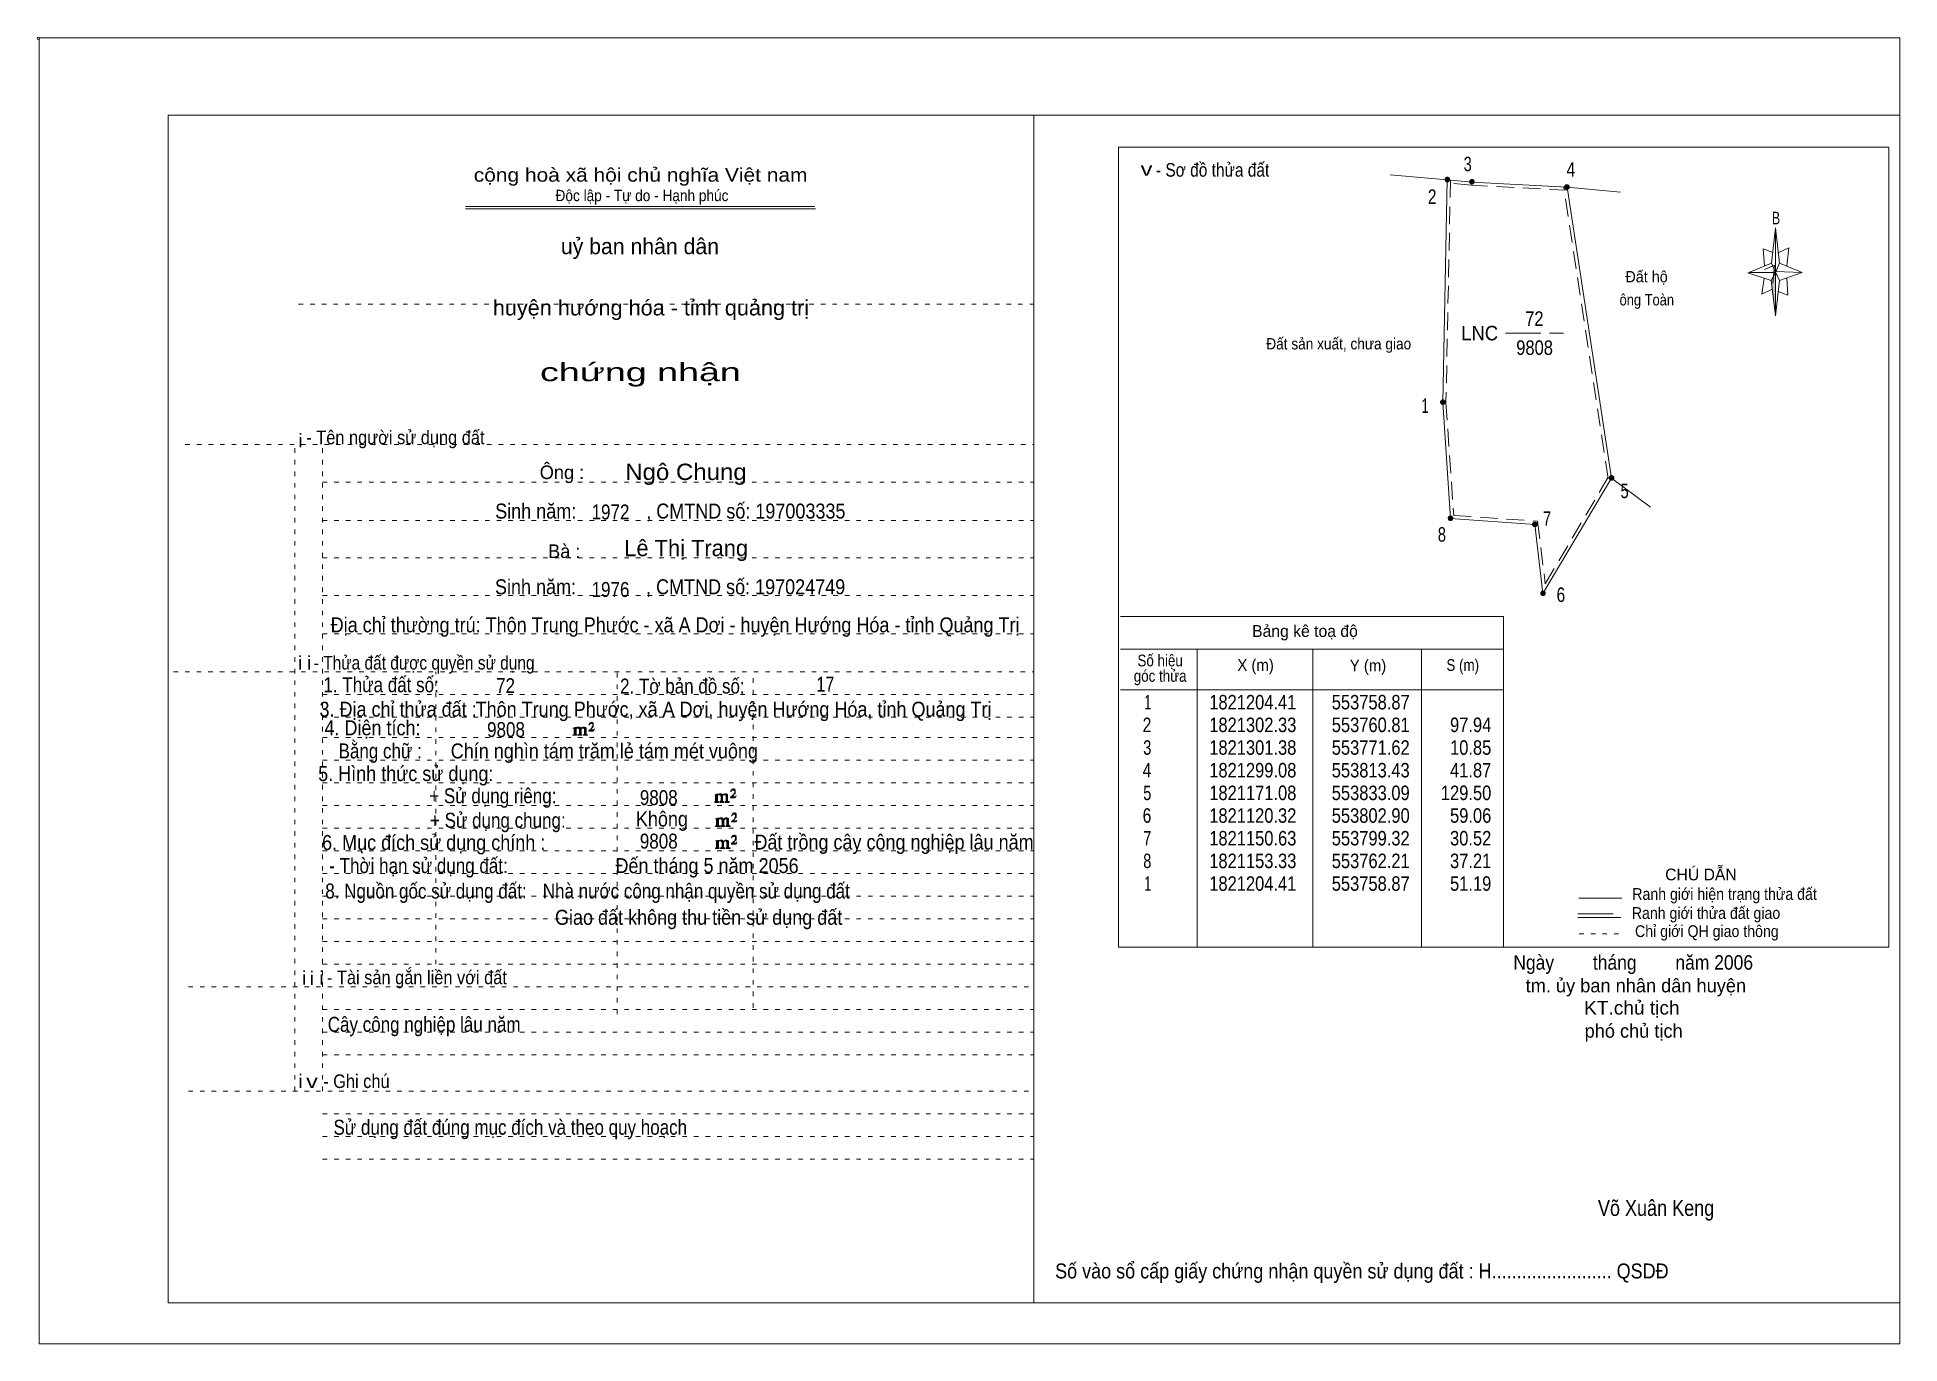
# Model space of a CAD drawing. Header units: centimetres. Extents: x -1.6 to 39.5, y -3.3 to 25.5.
import ezdxf
from ezdxf.enums import TextEntityAlignment as Align

# ---------------------------------------------------------------- set-up
doc = ezdxf.new("R2010")
doc.units = ezdxf.units.CM
doc.header["$LTSCALE"] = 0.13
for name, pattern in [('DOTTED', [1.5, 0.3, -1.2]), ('LONG_DASHED', [7.5, 6, -1.5]), ('MEDIUM_DASHED', [4.5, 3, -1.5])]:
    doc.linetypes.add(name, pattern=pattern)
for name, color, linetype, lineweight in [('1', 7, 'DOTTED', 13), ('10', 7, 'Continuous', 13), ('32', 7, 'LONG_DASHED', 13), ('33', 7, 'LONG_DASHED', 13), ('4', 7, 'Continuous', 13), ('5', 7, 'Continuous', 13), ('50', 7, 'Continuous', 13)]:
    doc.layers.add(name, color=color, linetype=linetype, lineweight=lineweight)
doc.layers.add('30', color=7, linetype='Continuous')

msp = doc.modelspace()

# ---------------------------------------------------------------- hatches: boundary and pattern name
at = {"layer": '32'}
for points in [[(29.58, 22.356, 1), (29.48, 22.356, 1)], [(30.122, 22.308, 1), (30.022, 22.308, 1)], [(32.218, 22.193, 1), (32.118, 22.193, 1)], [(29.482, 17.447, 1), (29.382, 17.447, 1)], [(33.203, 15.776, 1), (33.103, 15.776, 1)], [(29.65, 14.886, 1), (29.55, 14.886, 1)], [(31.51, 14.751, 1), (31.41, 14.751, 1)], [(31.69, 13.231, 1), (31.59, 13.231, 1)]]:
    msp.add_hatch(color=256, dxfattribs=at).paths.add_polyline_path(points)
at = {"layer": '5'}
msp.add_hatch(color=256, dxfattribs=at).paths.add_polyline_path([(36.77, 20.31), (36.77, 19.35), (36.67, 20.13)])
at = {"layer": '50'}
for points in [[(10.27, 10.13), (10.27, 10.12), (10.27, 10.11), (10.25, 10.11), (10.24, 10.11), (10.24, 10.1), (10.33, 10.1), (10.33, 10.11), (10.32, 10.11), (10.31, 10.11), (10.31, 10.12), (10.31, 10.13), (10.31, 10.24), (10.31, 10.25), (10.32, 10.26), (10.34, 10.26), (10.35, 10.26), (10.36, 10.26), (10.37, 10.25), (10.39, 10.22), (10.39, 10.13), (10.37, 10.12), (10.37, 10.11), (10.36, 10.11), (10.35, 10.11), (10.35, 10.1), (10.44, 10.1), (10.44, 10.11), (10.43, 10.11), (10.42, 10.11), (10.42, 10.12), (10.42, 10.13), (10.42, 10.24), (10.44, 10.26), (10.45, 10.26), (10.46, 10.26), (10.49, 10.26), (10.49, 10.25), (10.5, 10.24), (10.5, 10.22), (10.5, 10.13), (10.5, 10.12), (10.49, 10.11), (10.49, 10.11), (10.47, 10.11), (10.47, 10.1), (10.56, 10.1), (10.56, 10.11), (10.55, 10.11), (10.54, 10.11), (10.53, 10.12), (10.53, 10.13), (10.53, 10.2), (10.53, 10.25), (10.53, 10.26), (10.52, 10.27), (10.5, 10.28), (10.47, 10.28), (10.46, 10.28), (10.44, 10.27), (10.41, 10.25), (10.41, 10.26), (10.4, 10.28), (10.39, 10.28), (10.37, 10.28), (10.35, 10.28), (10.34, 10.28), (10.32, 10.26), (10.31, 10.26), (10.31, 10.25), (10.31, 10.25), (10.31, 10.26), (10.31, 10.28), (10.24, 10.26), (10.24, 10.26), (10.25, 10.26), (10.27, 10.25), (10.27, 10.24), (10.27, 10.23)], [(10.69, 10.19), (10.72, 10.24), (10.72, 10.24), (10.71, 10.22), (10.69, 10.22), (10.68, 10.22), (10.63, 10.22), (10.66, 10.26), (10.67, 10.27), (10.69, 10.28), (10.69, 10.3), (10.69, 10.32), (10.69, 10.34), (10.69, 10.35), (10.69, 10.37), (10.68, 10.38), (10.67, 10.38), (10.66, 10.39), (10.65, 10.39), (10.63, 10.38), (10.63, 10.38), (10.62, 10.37), (10.61, 10.35), (10.59, 10.33), (10.61, 10.33), (10.61, 10.35), (10.62, 10.35), (10.63, 10.36), (10.65, 10.36), (10.66, 10.36), (10.67, 10.35), (10.68, 10.35), (10.68, 10.32), (10.68, 10.3), (10.66, 10.28), (10.66, 10.26), (10.65, 10.25), (10.59, 10.2), (10.59, 10.19)], [(13.39, 8.66), (13.39, 8.65), (13.39, 8.64), (13.38, 8.64), (13.37, 8.64), (13.37, 8.62), (13.45, 8.62), (13.45, 8.64), (13.44, 8.64), (13.43, 8.64), (13.43, 8.65), (13.43, 8.66), (13.43, 8.77), (13.43, 8.78), (13.44, 8.79), (13.47, 8.79), (13.48, 8.79), (13.49, 8.79), (13.5, 8.78), (13.51, 8.74), (13.51, 8.66), (13.5, 8.65), (13.5, 8.64), (13.49, 8.64), (13.48, 8.64), (13.48, 8.62), (13.57, 8.62), (13.57, 8.64), (13.55, 8.64), (13.54, 8.64), (13.54, 8.65), (13.54, 8.66), (13.54, 8.77), (13.57, 8.79), (13.58, 8.79), (13.59, 8.79), (13.61, 8.79), (13.61, 8.78), (13.62, 8.77), (13.62, 8.74), (13.62, 8.66), (13.62, 8.65), (13.61, 8.64), (13.61, 8.64), (13.6, 8.64), (13.6, 8.62), (13.69, 8.62), (13.69, 8.64), (13.67, 8.64), (13.66, 8.64), (13.65, 8.65), (13.65, 8.66), (13.65, 8.73), (13.65, 8.78), (13.65, 8.79), (13.64, 8.8), (13.62, 8.81), (13.6, 8.81), (13.59, 8.81), (13.57, 8.8), (13.53, 8.78), (13.53, 8.79), (13.52, 8.81), (13.51, 8.81), (13.5, 8.81), (13.48, 8.81), (13.47, 8.81), (13.44, 8.79), (13.43, 8.79), (13.43, 8.78), (13.43, 8.78), (13.43, 8.79), (13.43, 8.81), (13.37, 8.79), (13.37, 8.79), (13.38, 8.79), (13.39, 8.78), (13.39, 8.77), (13.39, 8.76)], [(13.82, 8.72), (13.84, 8.77), (13.84, 8.77), (13.83, 8.74), (13.82, 8.74), (13.81, 8.74), (13.75, 8.74), (13.79, 8.79), (13.8, 8.8), (13.82, 8.81), (13.82, 8.83), (13.82, 8.84), (13.82, 8.87), (13.82, 8.88), (13.82, 8.9), (13.81, 8.91), (13.8, 8.91), (13.79, 8.92), (13.77, 8.92), (13.75, 8.91), (13.75, 8.91), (13.74, 8.9), (13.73, 8.88), (13.72, 8.86), (13.73, 8.86), (13.73, 8.88), (13.74, 8.88), (13.75, 8.89), (13.77, 8.89), (13.79, 8.89), (13.8, 8.88), (13.81, 8.88), (13.81, 8.84), (13.81, 8.83), (13.79, 8.81), (13.79, 8.79), (13.77, 8.78), (13.72, 8.73), (13.72, 8.72)], [(13.41, 8.12), (13.41, 8.11), (13.41, 8.1), (13.4, 8.1), (13.39, 8.1), (13.39, 8.09), (13.48, 8.09), (13.48, 8.1), (13.47, 8.1), (13.45, 8.1), (13.45, 8.11), (13.45, 8.12), (13.45, 8.23), (13.45, 8.24), (13.47, 8.26), (13.49, 8.26), (13.5, 8.26), (13.51, 8.26), (13.52, 8.24), (13.53, 8.21), (13.53, 8.12), (13.52, 8.11), (13.52, 8.1), (13.51, 8.1), (13.5, 8.1), (13.5, 8.09), (13.59, 8.09), (13.59, 8.1), (13.58, 8.1), (13.57, 8.1), (13.57, 8.11), (13.57, 8.12), (13.57, 8.23), (13.59, 8.26), (13.6, 8.26), (13.61, 8.26), (13.63, 8.26), (13.63, 8.24), (13.64, 8.23), (13.64, 8.21), (13.64, 8.12), (13.64, 8.11), (13.63, 8.1), (13.63, 8.1), (13.62, 8.1), (13.62, 8.09), (13.71, 8.09), (13.71, 8.1), (13.7, 8.1), (13.69, 8.1), (13.67, 8.11), (13.67, 8.12), (13.67, 8.2), (13.67, 8.24), (13.67, 8.26), (13.66, 8.27), (13.64, 8.28), (13.62, 8.28), (13.61, 8.28), (13.59, 8.27), (13.55, 8.24), (13.55, 8.26), (13.54, 8.28), (13.53, 8.28), (13.52, 8.28), (13.5, 8.28), (13.49, 8.28), (13.47, 8.26), (13.45, 8.26), (13.45, 8.24), (13.45, 8.24), (13.45, 8.26), (13.45, 8.28), (13.39, 8.26), (13.39, 8.26), (13.4, 8.26), (13.41, 8.24), (13.41, 8.23), (13.41, 8.22)], [(13.84, 8.19), (13.86, 8.23), (13.86, 8.23), (13.85, 8.21), (13.84, 8.21), (13.83, 8.21), (13.77, 8.21), (13.81, 8.26), (13.82, 8.27), (13.84, 8.28), (13.84, 8.3), (13.84, 8.31), (13.84, 8.33), (13.84, 8.34), (13.84, 8.37), (13.83, 8.38), (13.82, 8.38), (13.81, 8.39), (13.8, 8.39), (13.77, 8.38), (13.77, 8.38), (13.76, 8.37), (13.75, 8.34), (13.74, 8.32), (13.75, 8.32), (13.75, 8.34), (13.76, 8.34), (13.77, 8.36), (13.8, 8.36), (13.81, 8.36), (13.82, 8.34), (13.83, 8.34), (13.83, 8.31), (13.83, 8.3), (13.81, 8.28), (13.81, 8.26), (13.8, 8.24), (13.74, 8.2), (13.74, 8.19)], [(13.84, 7.7), (13.86, 7.75), (13.86, 7.75), (13.85, 7.72), (13.84, 7.72), (13.83, 7.72), (13.77, 7.72), (13.81, 7.77), (13.82, 7.78), (13.84, 7.79), (13.84, 7.81), (13.84, 7.82), (13.84, 7.85), (13.84, 7.86), (13.84, 7.88), (13.83, 7.89), (13.82, 7.89), (13.81, 7.9), (13.79, 7.9), (13.77, 7.89), (13.77, 7.89), (13.76, 7.88), (13.75, 7.86), (13.74, 7.84), (13.75, 7.84), (13.75, 7.86), (13.76, 7.86), (13.77, 7.87), (13.79, 7.87), (13.81, 7.87), (13.82, 7.86), (13.83, 7.86), (13.83, 7.82), (13.83, 7.81), (13.81, 7.79), (13.81, 7.77), (13.79, 7.76), (13.74, 7.71), (13.74, 7.7)], [(13.41, 7.64), (13.41, 7.63), (13.41, 7.62), (13.4, 7.62), (13.39, 7.62), (13.39, 7.6), (13.47, 7.6), (13.47, 7.62), (13.46, 7.62), (13.45, 7.62), (13.45, 7.63), (13.45, 7.64), (13.45, 7.75), (13.45, 7.76), (13.46, 7.77), (13.49, 7.77), (13.5, 7.77), (13.51, 7.77), (13.52, 7.76), (13.53, 7.72), (13.53, 7.64), (13.52, 7.63), (13.52, 7.62), (13.51, 7.62), (13.5, 7.62), (13.5, 7.6), (13.59, 7.6), (13.59, 7.62), (13.57, 7.62), (13.56, 7.62), (13.56, 7.63), (13.56, 7.64), (13.56, 7.75), (13.59, 7.77), (13.6, 7.77), (13.61, 7.77), (13.63, 7.77), (13.63, 7.76), (13.64, 7.75), (13.64, 7.72), (13.64, 7.64), (13.64, 7.63), (13.63, 7.62), (13.63, 7.62), (13.62, 7.62), (13.62, 7.6), (13.71, 7.6), (13.71, 7.62), (13.69, 7.62), (13.68, 7.62), (13.67, 7.63), (13.67, 7.64), (13.67, 7.71), (13.67, 7.76), (13.67, 7.77), (13.66, 7.78), (13.64, 7.79), (13.62, 7.79), (13.61, 7.79), (13.59, 7.78), (13.55, 7.76), (13.55, 7.77), (13.54, 7.79), (13.53, 7.79), (13.52, 7.79), (13.5, 7.79), (13.49, 7.79), (13.46, 7.77), (13.45, 7.77), (13.45, 7.76), (13.45, 7.76), (13.45, 7.77), (13.45, 7.79), (13.39, 7.77), (13.39, 7.77), (13.4, 7.77), (13.41, 7.76), (13.41, 7.75), (13.41, 7.74)]]:
    msp.add_hatch(color=256, dxfattribs=at).paths.add_polyline_path(points)

# ---------------------------------------------------------------- linework, layer by layer
at = {"layer": '1', "linetype": 'Continuous'}
for p, q in [((1.31, -2.42), (1.31, 23.78)), ((1.31, 23.78), (39.51, 23.78)), ((20.41, -2.42), (20.41, 23.78)), ((39.51, -2.42), (39.51, 23.78)), ((7.87, 21.76), (15.58, 21.76)), ((7.87, 21.71), (15.59, 21.71)), ((36.67, 20.13), (36.16, 20.3)), ((1.31, -2.42), (39.51, -2.42))]:
    msp.add_line(p, q, dxfattribs=at)
at = {"layer": '1'}
for p, q in [((4.19, 19.61), (20.41, 19.61)), ((1.69, 16.51), (20.41, 16.51)), ((4.11, 2.25), (4.11, 16.51)), ((4.72, 2.25), (4.72, 16.51)), ((4.72, 15.68), (20.41, 15.68)), ((4.72, 14.84), (20.41, 14.84)), ((4.72, 14.01), (20.41, 14.01)), ((4.72, 13.18), (20.41, 13.18)), ((4.72, 12.34), (20.41, 12.34)), ((1.43, 11.5), (20.41, 11.5)), ((7.22, 5.05), (7.22, 11.5)), ((11.22, 3.95), (11.22, 11.5)), ((14.22, 4.09), (14.22, 11.5)), ((4.72, 11), (20.41, 11)), ((4.72, 10.5), (20.41, 10.5)), ((4.72, 10.05), (20.41, 10.05)), ((4.72, 9.55), (20.41, 9.55)), ((4.72, 9.05), (20.41, 9.05)), ((4.72, 8.55), (20.41, 8.55)), ((4.72, 8.05), (20.41, 8.05)), ((4.72, 7.55), (20.41, 7.55)), ((4.72, 7.05), (20.41, 7.05)), ((4.72, 6.55), (20.41, 6.55)), ((4.72, 6.05), (20.41, 6.05)), ((4.72, 5.55), (20.41, 5.55)), ((4.72, 5.05), (20.41, 5.05)), ((1.76, 4.55), (20.41, 4.55)), ((4.72, 4.05), (20.41, 4.05)), ((4.72, 3.55), (20.41, 3.55)), ((4.72, 3.05), (20.41, 3.05)), ((1.76, 2.25), (20.41, 2.25)), ((4.72, 1.75), (20.41, 1.75)), ((4.72, 1.25), (20.41, 1.25)), ((4.72, 0.75), (20.41, 0.75))]:
    msp.add_line(p, q, dxfattribs=at)
at = {"layer": '1', "linetype": 'Continuous'}
msp.add_lwpolyline([(-1.53, -3.32), (39.51, -3.32), (39.51, 25.48), (-1.53, 25.48)], close=True, dxfattribs=at)
msp.add_lwpolyline([(36.68, 19.93), (36.47, 19.83), (36.52, 20.18)], dxfattribs=at)
at = {"layer": '10'}
for p, q in [((29.53, 22.35), (28.27, 22.46)), ((33.35, 22.08), (32.17, 22.19)), ((34.01, 15.13), (33.15, 15.77))]:
    msp.add_line(p, q, dxfattribs=at)
at = {"layer": '10', "linetype": 'MEDIUM_DASHED'}
msp.add_line((33.08, 15.76), (32.1, 22.18), dxfattribs=at)
at = {"layer": '10'}
for points in [[(29.53, 22.35), (29.43, 17.44), (29.6, 14.88), (31.46, 14.75), (31.64, 13.23), (33.15, 15.77), (32.17, 22.19)], [(32.17, 22.19), (30.07, 22.3), (29.53, 22.35)]]:
    msp.add_lwpolyline(points, dxfattribs=at)
at = {"layer": '10', "linetype": 'MEDIUM_DASHED'}
for points in [[(29.6, 22.35), (29.5, 17.44), (29.67, 14.95), (31.52, 14.82), (31.69, 13.44), (33.09, 15.81)], [(32.17, 22.12), (30.06, 22.23), (29.52, 22.28)]]:
    msp.add_lwpolyline(points, dxfattribs=at)
at = {"layer": '32'}
for centre in [(29.53, 22.356), (30.072, 22.308), (32.168, 22.193), (29.432, 17.447), (33.153, 15.776), (29.6, 14.886), (31.46, 14.751), (31.64, 13.231)]:
    msp.add_circle(centre, 0.05, dxfattribs=at)
at = {"layer": '33'}
msp.add_line((30.81, 18.97), (32.09, 18.97), dxfattribs=at)
at = {"layer": '4'}
for p, q in [((22.32, 12.72), (30.77, 12.72)), ((30.77, 5.43), (30.77, 12.72)), ((22.32, 12), (30.77, 12)), ((24.01, 5.43), (24.01, 12)), ((26.56, 5.43), (26.56, 12)), ((28.96, 12), (28.96, 5.43)), ((22.32, 11.1), (30.77, 11.1)), ((32.43, 6.51), (33.38, 6.51)), ((32.41, 6.08), (33.36, 6.08))]:
    msp.add_line(p, q, dxfattribs=at)
at = {"layer": '4', "linetype": 'LONG_DASHED'}
msp.add_line((32.41, 6.16), (33.36, 6.16), dxfattribs=at)
at = {"layer": '4', "linetype": 'DOTTED'}
msp.add_line((32.44, 5.72), (33.43, 5.72), dxfattribs=at)
at = {"layer": '4'}
msp.add_lwpolyline([(22.28, 23.07), (39.27, 23.07), (39.27, 5.43), (22.28, 5.43)], close=True, dxfattribs=at)
msp.add_circle((-1.55, 25.47), 0.025, dxfattribs=at)
at = {"layer": '5'}
for p, q in [((36.68, 20.51), (36.77, 21.29)), ((36.86, 20.51), (37.36, 20.31)), ((37.02, 20.19), (37.04, 19.81)), ((36.86, 20.13), (36.77, 19.35)), ((37.04, 19.81), (36.83, 19.89))]:
    msp.add_line(p, q, dxfattribs=at)
for points in [[(36.77, 21.29), (36.86, 20.51), (36.77, 20.31)], [(36.77, 20.31), (36.18, 20.31), (36.68, 20.51), (36.86, 20.13), (37.36, 20.31), (36.77, 20.33)], [(36.77, 20.31), (36.77, 19.35), (36.67, 20.13)]]:
    msp.add_lwpolyline(points, close=True, dxfattribs=at)
for points in [[(36.71, 20.75), (36.5, 20.83), (36.53, 20.45)], [(36.84, 20.75), (37.06, 20.85), (37.02, 20.45)], [(36.77, 20.31), (36.68, 20.51), (36.18, 20.31)], [(36.53, 20.37), (36.75, 20.47), (36.71, 20.07)], [(36.77, 20.31), (36.86, 20.13), (37.36, 20.31)]]:
    msp.add_lwpolyline(points, dxfattribs=at)
at = {"layer": '50'}
for points in [[(10.27, 10.13), (10.27, 10.12), (10.27, 10.11), (10.25, 10.11), (10.24, 10.11), (10.24, 10.1), (10.33, 10.1), (10.33, 10.11), (10.32, 10.11), (10.31, 10.11), (10.31, 10.12), (10.31, 10.13), (10.31, 10.24), (10.31, 10.25), (10.32, 10.26), (10.34, 10.26), (10.35, 10.26), (10.36, 10.26), (10.37, 10.25), (10.39, 10.22), (10.39, 10.13), (10.37, 10.12), (10.37, 10.11), (10.36, 10.11), (10.35, 10.11), (10.35, 10.1), (10.44, 10.1), (10.44, 10.11), (10.43, 10.11), (10.42, 10.11), (10.42, 10.12), (10.42, 10.13), (10.42, 10.24), (10.44, 10.26), (10.45, 10.26), (10.46, 10.26), (10.49, 10.26), (10.49, 10.25), (10.5, 10.24), (10.5, 10.22), (10.5, 10.13), (10.5, 10.12), (10.49, 10.11), (10.49, 10.11), (10.47, 10.11), (10.47, 10.1), (10.56, 10.1), (10.56, 10.11), (10.55, 10.11), (10.54, 10.11), (10.53, 10.12), (10.53, 10.13), (10.53, 10.2), (10.53, 10.25), (10.53, 10.26), (10.52, 10.27), (10.5, 10.28), (10.47, 10.28), (10.46, 10.28), (10.44, 10.27), (10.41, 10.25), (10.41, 10.26), (10.4, 10.28), (10.39, 10.28), (10.37, 10.28), (10.35, 10.28), (10.34, 10.28), (10.32, 10.26), (10.31, 10.26), (10.31, 10.25), (10.31, 10.25), (10.31, 10.26), (10.31, 10.28), (10.24, 10.26), (10.24, 10.26), (10.25, 10.26), (10.27, 10.25), (10.27, 10.24), (10.27, 10.23)], [(10.69, 10.19), (10.72, 10.24), (10.72, 10.24), (10.71, 10.22), (10.69, 10.22), (10.68, 10.22), (10.63, 10.22), (10.66, 10.26), (10.67, 10.27), (10.69, 10.28), (10.69, 10.3), (10.69, 10.32), (10.69, 10.34), (10.69, 10.35), (10.69, 10.37), (10.68, 10.38), (10.67, 10.38), (10.66, 10.39), (10.65, 10.39), (10.63, 10.38), (10.63, 10.38), (10.62, 10.37), (10.61, 10.35), (10.59, 10.33), (10.61, 10.33), (10.61, 10.35), (10.62, 10.35), (10.63, 10.36), (10.65, 10.36), (10.66, 10.36), (10.67, 10.35), (10.68, 10.35), (10.68, 10.32), (10.68, 10.3), (10.66, 10.28), (10.66, 10.26), (10.65, 10.25), (10.59, 10.2), (10.59, 10.19)], [(13.39, 8.66), (13.39, 8.65), (13.39, 8.64), (13.38, 8.64), (13.37, 8.64), (13.37, 8.62), (13.45, 8.62), (13.45, 8.64), (13.44, 8.64), (13.43, 8.64), (13.43, 8.65), (13.43, 8.66), (13.43, 8.77), (13.43, 8.78), (13.44, 8.79), (13.47, 8.79), (13.48, 8.79), (13.49, 8.79), (13.5, 8.78), (13.51, 8.74), (13.51, 8.66), (13.5, 8.65), (13.5, 8.64), (13.49, 8.64), (13.48, 8.64), (13.48, 8.62), (13.57, 8.62), (13.57, 8.64), (13.55, 8.64), (13.54, 8.64), (13.54, 8.65), (13.54, 8.66), (13.54, 8.77), (13.57, 8.79), (13.58, 8.79), (13.59, 8.79), (13.61, 8.79), (13.61, 8.78), (13.62, 8.77), (13.62, 8.74), (13.62, 8.66), (13.62, 8.65), (13.61, 8.64), (13.61, 8.64), (13.6, 8.64), (13.6, 8.62), (13.69, 8.62), (13.69, 8.64), (13.67, 8.64), (13.66, 8.64), (13.65, 8.65), (13.65, 8.66), (13.65, 8.73), (13.65, 8.78), (13.65, 8.79), (13.64, 8.8), (13.62, 8.81), (13.6, 8.81), (13.59, 8.81), (13.57, 8.8), (13.53, 8.78), (13.53, 8.79), (13.52, 8.81), (13.51, 8.81), (13.5, 8.81), (13.48, 8.81), (13.47, 8.81), (13.44, 8.79), (13.43, 8.79), (13.43, 8.78), (13.43, 8.78), (13.43, 8.79), (13.43, 8.81), (13.37, 8.79), (13.37, 8.79), (13.38, 8.79), (13.39, 8.78), (13.39, 8.77), (13.39, 8.76)], [(13.82, 8.72), (13.84, 8.77), (13.84, 8.77), (13.83, 8.74), (13.82, 8.74), (13.81, 8.74), (13.75, 8.74), (13.79, 8.79), (13.8, 8.8), (13.82, 8.81), (13.82, 8.83), (13.82, 8.84), (13.82, 8.87), (13.82, 8.88), (13.82, 8.9), (13.81, 8.91), (13.8, 8.91), (13.79, 8.92), (13.77, 8.92), (13.75, 8.91), (13.75, 8.91), (13.74, 8.9), (13.73, 8.88), (13.72, 8.86), (13.73, 8.86), (13.73, 8.88), (13.74, 8.88), (13.75, 8.89), (13.77, 8.89), (13.79, 8.89), (13.8, 8.88), (13.81, 8.88), (13.81, 8.84), (13.81, 8.83), (13.79, 8.81), (13.79, 8.79), (13.77, 8.78), (13.72, 8.73), (13.72, 8.72)], [(13.41, 8.12), (13.41, 8.11), (13.41, 8.1), (13.4, 8.1), (13.39, 8.1), (13.39, 8.09), (13.48, 8.09), (13.48, 8.1), (13.47, 8.1), (13.45, 8.1), (13.45, 8.11), (13.45, 8.12), (13.45, 8.23), (13.45, 8.24), (13.47, 8.26), (13.49, 8.26), (13.5, 8.26), (13.51, 8.26), (13.52, 8.24), (13.53, 8.21), (13.53, 8.12), (13.52, 8.11), (13.52, 8.1), (13.51, 8.1), (13.5, 8.1), (13.5, 8.09), (13.59, 8.09), (13.59, 8.1), (13.58, 8.1), (13.57, 8.1), (13.57, 8.11), (13.57, 8.12), (13.57, 8.23), (13.59, 8.26), (13.6, 8.26), (13.61, 8.26), (13.63, 8.26), (13.63, 8.24), (13.64, 8.23), (13.64, 8.21), (13.64, 8.12), (13.64, 8.11), (13.63, 8.1), (13.63, 8.1), (13.62, 8.1), (13.62, 8.09), (13.71, 8.09), (13.71, 8.1), (13.7, 8.1), (13.69, 8.1), (13.67, 8.11), (13.67, 8.12), (13.67, 8.2), (13.67, 8.24), (13.67, 8.26), (13.66, 8.27), (13.64, 8.28), (13.62, 8.28), (13.61, 8.28), (13.59, 8.27), (13.55, 8.24), (13.55, 8.26), (13.54, 8.28), (13.53, 8.28), (13.52, 8.28), (13.5, 8.28), (13.49, 8.28), (13.47, 8.26), (13.45, 8.26), (13.45, 8.24), (13.45, 8.24), (13.45, 8.26), (13.45, 8.28), (13.39, 8.26), (13.39, 8.26), (13.4, 8.26), (13.41, 8.24), (13.41, 8.23), (13.41, 8.22)], [(13.84, 8.19), (13.86, 8.23), (13.86, 8.23), (13.85, 8.21), (13.84, 8.21), (13.83, 8.21), (13.77, 8.21), (13.81, 8.26), (13.82, 8.27), (13.84, 8.28), (13.84, 8.3), (13.84, 8.31), (13.84, 8.33), (13.84, 8.34), (13.84, 8.37), (13.83, 8.38), (13.82, 8.38), (13.81, 8.39), (13.8, 8.39), (13.77, 8.38), (13.77, 8.38), (13.76, 8.37), (13.75, 8.34), (13.74, 8.32), (13.75, 8.32), (13.75, 8.34), (13.76, 8.34), (13.77, 8.36), (13.8, 8.36), (13.81, 8.36), (13.82, 8.34), (13.83, 8.34), (13.83, 8.31), (13.83, 8.3), (13.81, 8.28), (13.81, 8.26), (13.8, 8.24), (13.74, 8.2), (13.74, 8.19)], [(13.84, 7.7), (13.86, 7.75), (13.86, 7.75), (13.85, 7.72), (13.84, 7.72), (13.83, 7.72), (13.77, 7.72), (13.81, 7.77), (13.82, 7.78), (13.84, 7.79), (13.84, 7.81), (13.84, 7.82), (13.84, 7.85), (13.84, 7.86), (13.84, 7.88), (13.83, 7.89), (13.82, 7.89), (13.81, 7.9), (13.79, 7.9), (13.77, 7.89), (13.77, 7.89), (13.76, 7.88), (13.75, 7.86), (13.74, 7.84), (13.75, 7.84), (13.75, 7.86), (13.76, 7.86), (13.77, 7.87), (13.79, 7.87), (13.81, 7.87), (13.82, 7.86), (13.83, 7.86), (13.83, 7.82), (13.83, 7.81), (13.81, 7.79), (13.81, 7.77), (13.79, 7.76), (13.74, 7.71), (13.74, 7.7)], [(13.41, 7.64), (13.41, 7.63), (13.41, 7.62), (13.4, 7.62), (13.39, 7.62), (13.39, 7.6), (13.47, 7.6), (13.47, 7.62), (13.46, 7.62), (13.45, 7.62), (13.45, 7.63), (13.45, 7.64), (13.45, 7.75), (13.45, 7.76), (13.46, 7.77), (13.49, 7.77), (13.5, 7.77), (13.51, 7.77), (13.52, 7.76), (13.53, 7.72), (13.53, 7.64), (13.52, 7.63), (13.52, 7.62), (13.51, 7.62), (13.5, 7.62), (13.5, 7.6), (13.59, 7.6), (13.59, 7.62), (13.57, 7.62), (13.56, 7.62), (13.56, 7.63), (13.56, 7.64), (13.56, 7.75), (13.59, 7.77), (13.6, 7.77), (13.61, 7.77), (13.63, 7.77), (13.63, 7.76), (13.64, 7.75), (13.64, 7.72), (13.64, 7.64), (13.64, 7.63), (13.63, 7.62), (13.63, 7.62), (13.62, 7.62), (13.62, 7.6), (13.71, 7.6), (13.71, 7.62), (13.69, 7.62), (13.68, 7.62), (13.67, 7.63), (13.67, 7.64), (13.67, 7.71), (13.67, 7.76), (13.67, 7.77), (13.66, 7.78), (13.64, 7.79), (13.62, 7.79), (13.61, 7.79), (13.59, 7.78), (13.55, 7.76), (13.55, 7.77), (13.54, 7.79), (13.53, 7.79), (13.52, 7.79), (13.5, 7.79), (13.49, 7.79), (13.46, 7.77), (13.45, 7.77), (13.45, 7.76), (13.45, 7.76), (13.45, 7.77), (13.45, 7.79), (13.39, 7.77), (13.39, 7.77), (13.4, 7.77), (13.41, 7.76), (13.41, 7.75), (13.41, 7.74)]]:
    msp.add_lwpolyline(points, close=True, dxfattribs=at)

# ---------------------------------------------------------------- texts
at = {"layer": '1'}
for s, height, width, p in [('cộng hoà xã hội chủ nghĩa Việt nam', 0.3, 1.15, (11.735, 22.31)), ('v', 0.3, 1.3, (22.895, 22.44)), ('- Sơ đồ thửa đất ', 0.3, 0.85, (24.4, 22.42)), ('Độc lập - Tự do - Hạnh phúc', 0.25, 0.9, (11.765, 21.88)), ('chứng nhận', 0.4, 1.55, (11.73, 17.91)), ('- Tên người sử dụng đất', 0.3, 0.9, (6.325, 16.52)), ('- Thửa đất được quyền sử dụng', 0.3, 0.85, (6.96, 11.55)), ('- Tài sản gắn liền với đất ', 0.3, 0.9, (6.85, 4.61)), ('v', 0.3, 1.3, (4.485, 2.32)), ('- Ghi chú', 0.3, 0.9, (5.465, 2.32))]:
    msp.add_text(s, height=height, dxfattribs=dict(at, width=width)).set_placement(p, align=Align.CENTER)
for s, height, p in [('uỷ ban nhân dân', 0.35, (11.72, 20.71)), ('i', 0.3, (4.235, 16.45)), ('i', 0.3, (4.225, 11.55)), ('i', 0.3, (4.425, 11.55)), ('i', 0.3, (4.315, 4.6)), ('i', 0.3, (4.485, 4.59)), ('i', 0.3, (4.695, 4.6)), ('i', 0.3, (4.235, 2.32))]:
    msp.add_text(s, height=height, dxfattribs=at).set_placement(p, align=Align.CENTER)
at = {"layer": '10'}
for s, height, width, p in [('Đất hộ', 0.25, 0.95, (33.925, 20.09)), ('ông Toàn', 0.25, 0.85, (33.93, 19.58)), ('Đất sản xuất, chưa giao', 0.25, 0.9, (27.135, 18.61)), ('Võ Xuân Keng', 0.35, 0.85, (34.135, -0.5))]:
    msp.add_text(s, height=height, dxfattribs=dict(at, width=width)).set_placement(p, align=Align.CENTER)
at = {"layer": '30'}
for s, width, p in [('1', 0.65, (23, 10.67)), ('1821204.41', 0.85, (26.2, 10.67)), ('553758.87', 0.85, (28.7, 10.67)), ('553758.87', 0.85, (28.7, 10.67)), ('2', 0.8, (23, 10.17)), ('1821302.33', 0.85, (26.2, 10.17)), ('553760.81', 0.85, (28.7, 10.17)), ('97.94', 0.85, (30.5, 10.17)), ('3', 0.75, (23, 9.67)), ('1821301.38', 0.85, (26.2, 9.67)), ('553771.62', 0.85, (28.7, 9.67)), ('10.85', 0.85, (30.5, 9.67)), ('4', 0.8, (23, 9.17)), ('1821299.08', 0.85, (26.2, 9.17)), ('553813.43', 0.85, (28.7, 9.17)), ('41.87', 0.85, (30.5, 9.17)), ('5', 0.75, (23, 8.67)), ('1821171.08', 0.85, (26.2, 8.67)), ('553833.09', 0.85, (28.7, 8.67)), ('129.50', 0.85, (30.5, 8.67)), ('6', 0.8, (23, 8.17)), ('1821120.32', 0.85, (26.2, 8.17)), ('553802.90', 0.85, (28.7, 8.17)), ('59.06', 0.85, (30.5, 8.17)), ('7', 0.75, (23, 7.67)), ('1821150.63', 0.85, (26.2, 7.67)), ('553799.32', 0.85, (28.7, 7.67)), ('30.52', 0.85, (30.5, 7.67)), ('8', 0.75, (23, 7.17)), ('1821153.33', 0.85, (26.2, 7.17)), ('553762.21', 0.85, (28.7, 7.17)), ('37.21', 0.85, (30.5, 7.17)), ('1', 0.65, (23, 6.67)), ('1821204.41', 0.85, (26.2, 6.67)), ('553758.87', 0.85, (28.7, 6.67)), ('51.19', 0.85, (30.5, 6.67))]:
    msp.add_text(s, height=0.32, dxfattribs=dict(at, width=width)).set_placement(p, align=Align.RIGHT)
at = {"layer": '32'}
for s, width, p in [('3', 0.75, (29.98, 22.54)), ('4', 0.8, (32.255, 22.42)), ('2', 0.8, (29.195, 21.82)), ('1', 0.65, (29.04, 17.21)), ('5', 0.75, (33.44, 15.33)), ('7', 0.75, (31.73, 14.72)), ('8', 0.75, (29.41, 14.37)), ('6', 0.8, (32.035, 13.04))]:
    msp.add_text(s, height=0.32, dxfattribs=dict(at, width=width)).set_placement(p, align=Align.CENTER)
at = {"layer": '33', "width": 0.85}
for s, p in [('72', (31.45, 19.13)), ('9808', (31.455, 18.49))]:
    msp.add_text(s, height=0.32, dxfattribs=at).set_placement(p, align=Align.CENTER)
at = {"layer": '33', "width": 0.95}
msp.add_text('LNC', height=0.32, dxfattribs=at).set_placement((30.65, 18.81), align=Align.RIGHT)
at = {"layer": '4'}
for s, p in [('Bảng kê toạ độ', (26.39, 12.27)), ('CHÚ DẪN', (35.125, 6.9))]:
    msp.add_text(s, height=0.2591, dxfattribs=at).set_placement(p, align=Align.CENTER)
for s, width, p in [('góc thửa', 0.85, (23.195, 11.28)), ('Số hiệu', 0.85, (23.195, 11.62)), ('X (m)', 0.95, (25.3, 11.52)), ('Y (m)', 0.95, (27.78, 11.51)), ('S (m)', 0.85, (29.87, 11.52)), ('Ranh giới hiện trạng thửa đất', 0.9, (35.645, 6.47)), ('Ranh giới thửa đất giao ', 0.9, (35.28, 6.05)), ('Chỉ giới QH giao thông', 0.9, (35.255, 5.65))]:
    msp.add_text(s, height=0.2591, dxfattribs=dict(at, width=width)).set_placement(p, align=Align.CENTER)
at = {"layer": '5', "width": 0.75}
msp.add_text('B', height=0.276, dxfattribs=at).set_placement((36.78, 21.37), align=Align.CENTER)
at = {"layer": '50'}
for s, height, width, p in [('  huyện hướng hóa - tỉnh quảng trị', 0.34, 1.05, (11.83, 19.36)), ('Ngô Chung', 0.36, 1.1, (12.735, 15.73)), ('Sinh năm:              , CMTND số: 197003335', 0.33, 0.9, (12.39, 14.88)), ('1972', 0.33, 0.85, (11.07, 14.86)), ('Sinh năm:              , CMTND số: 197024749', 0.33, 0.9, (12.385, 13.21)), ('1976', 0.33, 0.85, (11.07, 13.15)), ('Địa chỉ thường trú: Thôn Trung Phước - xã A Dơi - huyện Hướng Hóa - tỉnh Quảng Trị', 0.33, 0.9, (12.495, 12.37)), ('1. Thửa đất số:  ', 0.33, 0.85, (6.115, 11.05)), ('72', 0.33, 0.85, (8.755, 11.03)), ('2. Tờ bản đồ số:  ', 0.33, 0.85, (12.76, 11.02)), ('17', 0.33, 0.8, (15.81, 11.06)), ('3. Địa chỉ thửa đất : ', 0.33, 0.9, (6.44, 10.51)), ('Thôn Trung Phước, xã A Dơi, huyện Hướng Hóa, tỉnh Quảng Trị', 0.33, 0.9, (13.785, 10.51)), ('4. Diện tích: ', 0.33, 0.9, (5.875, 10.1)), ('9808', 0.33, 0.85, (8.765, 10.06)), ('Bằng chữ :', 0.33, 0.85, (5.99, 9.59)), ('Chín nghìn tám trăm lẻ tám mét vuông', 0.33, 0.9, (10.935, 9.59)), ('5. Hình thức sử dụng:', 0.33, 0.9, (6.555, 9.09)), ('+ Sử dụng riêng:', 0.33, 0.85, (8.475, 8.6)), ('9808', 0.33, 0.85, (12.135, 8.56)), ('+ Sử dụng chung:', 0.33, 0.85, (8.585, 8.06)), ('Không', 0.33, 0.9, (12.205, 8.09)), ('6. Mục đích sử dụng chính :', 0.33, 0.9, (7.17, 7.57)), ('9808', 0.33, 0.85, (12.135, 7.6)), ('Đất trồng cây công nghiệp lâu năm', 0.33, 0.9, (17.325, 7.58)), ('- Thời hạn sử dụng đất:', 0.33, 0.85, (6.835, 7.06)), ('Đến tháng 5 năm 2056', 0.33, 0.9, (13.2, 7.06)), ('8. Nguồn gốc sử dụng đất:', 0.33, 0.85, (7, 6.5)), ('Nhà nước công nhận quyền sử dụng đất ', 0.33, 0.85, (13.015, 6.5)), ('Giao đất không thu tiền sử dụng đất', 0.33, 0.9, (13.015, 5.92)), ('Ngày        tháng        năm 2006', 0.32, 0.9, (33.63, 4.93)), ('KT.chủ tịch', 0.3, 1.05, (33.6, 3.94)), ('Cây công nghiệp lâu năm', 0.33, 0.85, (6.96, 3.56)), ('Sử dụng đất đúng mục đích và theo quy hoạch', 0.33, 0.85, (8.86, 1.29)), ('Số vào sổ cấp giấy chứng nhận quyền sử dụng đất : H........................ QSDĐ', 0.33, 0.9, (27.645, -1.88))]:
    msp.add_text(s, height=height, dxfattribs=dict(at, width=width)).set_placement(p, align=Align.CENTER)
for s, height, p in [('Ông :', 0.3, (10, 15.75)), ('Lê Thị Trang', 0.36, (12.74, 14.05)), ('Bà :', 0.3, (10.05, 14.01)), ('tm. ủy ban nhân dân huyện ', 0.3, (33.745, 4.43)), ('phó chủ tịch', 0.3, (33.64, 3.43))]:
    msp.add_text(s, height=height, dxfattribs=at).set_placement(p, align=Align.CENTER)

doc.saveas('drawing.dxf')
